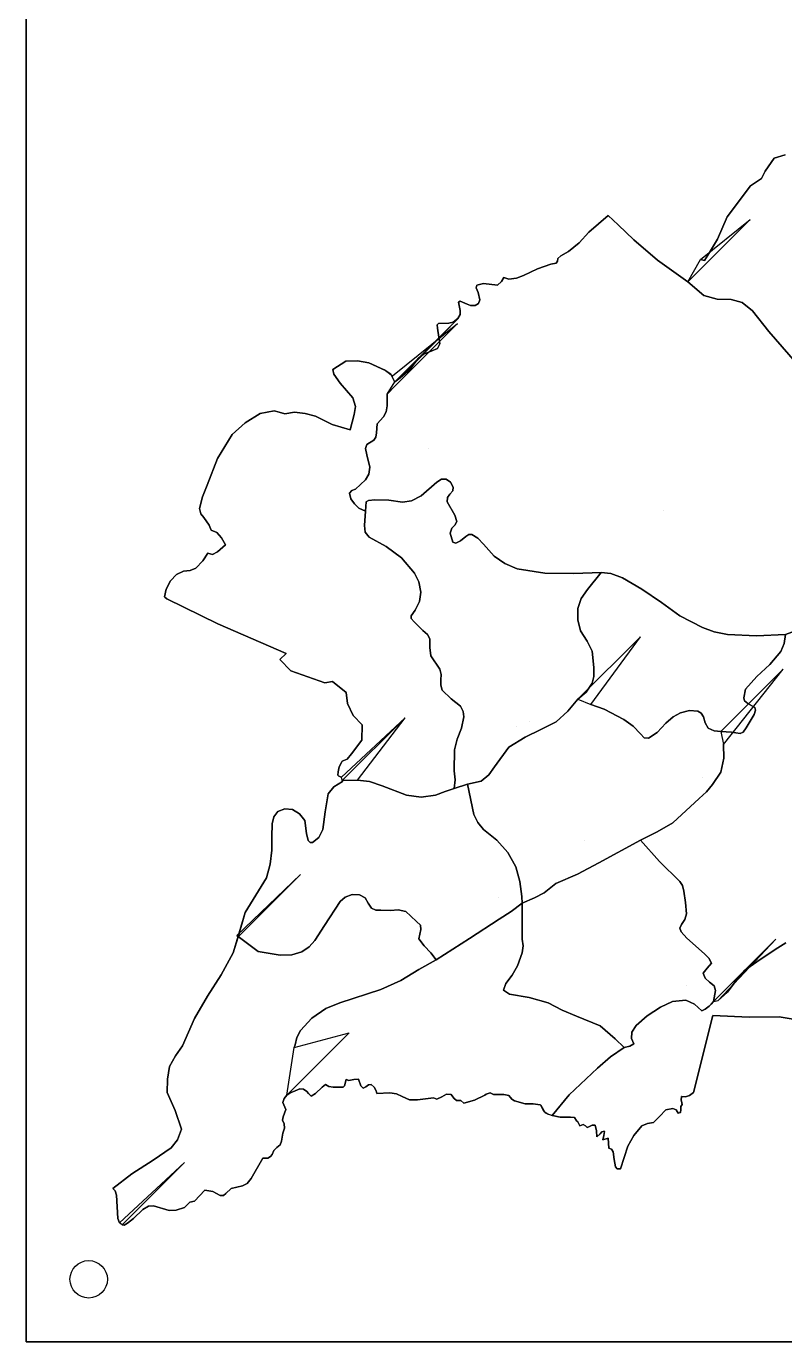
# Model space of a CAD drawing. Header units: millimetres. Extents: x 0 to 397, y 0 to 390.
# Drawn here: x 0 to 121.6, y 0 to 210.9 of the extents above; entities that cross this region are included whole.
import ezdxf

# ---------------------------------------------------------------- set-up
doc = ezdxf.new("R2010")
doc.units = ezdxf.units.MM
doc.layers.get('0').update_dxf_attribs({"linetype": 'CONTINUOUS'})

msp = doc.modelspace()

# ---------------------------------------------------------------- linework, layer by layer
for p, q in [((0, 380), (0, 0)), ((0, 380), (0, 0)), ((106.012, 169.9154), (106.012, 169.9154)), ((54.3862, 133.1574), (54.3862, 133.1574)), ((88.4198, 103.018), (88.4198, 103.018)), ((68.5836, 88.6886), (68.5836, 88.6886)), ((70.7004, 89.383), (70.7004, 89.383)), ((79.478, 70.3198), (79.478, 70.3198)), ((33.7426, 65.1062), (33.7426, 65.1062)), ((65.682, 61.2176), (65.682, 61.2176)), ((15.3656, 18.721), (15.3656, 18.721))]:
    msp.add_line(p, q)
msp.add_lwpolyline([(397.263, 380), (0.0002, 380), (0.0002, 0), (397.263, 0), (0.0002, 0), (0.0002, 380), (235.046501, 390)])
for points in [[(0, 380), (397.2626, 380), (397.2626, 0), (0, 0)], [(119.8804, 189.7424), (121.6542, 190.2774)], [(118.4488, 187.63), (119.8804, 189.7424)], [(116.0768, 185.3038), (117.829, 186.4596)], [(117.829, 186.4596), (118.4488, 187.63)], [(112.3158, 180.3386), (116.0768, 185.3038)], [(90.135, 177.8772), (93.2762, 180.5524)], [(93.2762, 180.5524), (94.879, 179.0542)], [(106.012, 169.9154), (108.0848, 173.4682), (116.011901, 179.9154)], [(110.7774, 176.7214), (112.3158, 180.3386)], [(88.616676, 176.177024), (90.135, 177.8772)], [(94.879, 179.0542), (97.4004, 176.6572)], [(86.887, 174.7524), (88.616676, 176.177024)], [(97.4004, 176.6572), (101.1614, 173.404)], [(109.4952, 174.5812), (110.7774, 176.7214)], [(84.908106, 172.882722), (85.12555, 173.228374)], [(85.12555, 173.228374), (85.214068, 173.65649)], [(85.214068, 173.65649), (85.669, 174.046)], [(85.669, 174.046), (86.887, 174.7524)], [(101.1614, 173.404), (106.012, 169.9154)], [(108.0848, 173.4682), (108.7046, 173.3398)], [(108.7046, 173.3398), (109.4952, 174.5812)], [(78.5615, 170.501124), (79.707, 170.9212)], [(79.707, 170.9212), (81.93635, 171.973624)], [(81.93635, 171.973624), (84.0664, 172.7406)], [(84.0664, 172.7406), (84.908106, 172.882722)], [(72.09388, 168.945444), (72.206172, 169.395068)], [(72.4366, 168.198), (72.09388, 168.945444)], [(72.206172, 169.395068), (73.300826, 169.6516)], [(73.300826, 169.6516), (75.5056, 169.349)], [(75.5056, 169.349), (76.18105, 169.945924)], [(76.18105, 169.945924), (76.5148, 170.6024)], [(76.5148, 170.6024), (77.3566, 170.3434), (76.5258, 170.5956)], [(77.3566, 170.3434), (78.5615, 170.501124)], [(106.012, 169.9154), (108.6026, 167.7382), (110.713774, 167.12205), (112.964, 167.0984), (114.755468, 166.599878), (116.38595, 165.256574), (119.0042, 161.9626), (124.370326, 155.816074), (140.154101, 160.0822), (130.1542, 150.0822), (130.1368, 147.7792), (130.1542, 150.0822), (131.2308, 150.9412), (140.154101, 160.0822), (140.154101, 160.0822), (130.1542, 150.0822), (124.370326, 155.816074), (119.0042, 161.9626), (116.38595, 165.256574), (114.755468, 166.599878), (112.964, 167.0984), (110.713774, 167.12205), (108.6026, 167.7382)], [(69.2824, 166.621), (69.5382, 166.7914)], [(69.515726, 165.297824), (69.2824, 166.621)], [(69.5382, 166.7914), (70.64845, 166.349474)], [(72.7074, 167.00485), (72.4366, 168.198)], [(72.47215, 166.456162), (72.7074, 167.00485)], [(69.1546, 164.021), (69.526328, 164.678828)], [(69.526328, 164.678828), (69.515726, 165.297824)], [(70.64845, 166.349474), (71.218894, 166.092916)], [(71.218894, 166.092916), (71.9252, 166.1096)], [(71.9252, 166.1096), (72.47215, 166.456162)], [(50.6884, 89.8294), (50.4958, 90.5114), (50.09775, 90.6796), (49.929588, 90.813968), (49.9616, 91.3674), (50.15775, 92.171674), (50.4958, 92.8228), (50.624, 93.0368), (50.8804, 93.1866), (51.4148, 93.3792), (52.12, 94.2354), (53.7866, 96.4184), (53.8294, 98.9012), (52.3976, 100.3778), (51.4574, 102.3256), (51.2438, 104.0806), (49.064, 105.8142), (47.8248, 105.643), (42.4184, 107.5264), (40.6448, 109.3456), (41.6706, 110.3302), (30.687, 115.0816), (22.5454, 119.0626), (22.1822, 119.3622), (22.1608, 119.405), (22.422866, 120.650544), (23.110726, 121.9535), (24.076872, 123.009556), (25.1738, 123.5144), (26.2453, 123.65015), (27.1824, 124.028), (28.269276, 125.17535), (29.0842, 126.425), (29.84125, 126.19265), (30.6442, 126.6392), (31.9264, 127.7306), (31.2852, 128.8864), (30.516, 129.721), (29.636626, 130.1193), (29.298, 130.9196), (28.432926, 132.106274), (27.96389, 132.71226), (27.7594, 133.5736), (28.26195, 135.432574), (28.9988, 137.319), (30.63485, 141.580024), (32.9948, 145.4092), (35.103876, 147.316574), (37.4822, 148.8122), (38.60195, 148.986024), (39.7472, 149.2404), (40.520926, 149.030974), (41.4568, 148.7266), (42.9954, 149.0048), (44.7188, 148.796974), (46.3288, 148.3628), (49.004226, 147.057474), (51.9276, 146.1798), (52.568976, 148.622424), (52.763334, 149.93626), (52.3336, 151.295), (50.32845, 153.68065), (49.294806, 155.081018), (49.1282, 155.8752), (51.2224, 157.1808), (53.072826, 157.23775), (54.9192, 156.9026), (57.594176, 155.709124), (58.670822, 154.820984), (69.107301, 163.2426), (59.1074, 153.2426), (57.817, 151.8734), (59.048, 153.8684), (59.9194, 154.5054), (69.047901, 163.8684), (69.047901, 163.8684), (59.048, 153.8684), (58.439044, 155.093544), (57.3697, 155.8172), (54.9192, 156.9026), (53.07275, 157.23775), (51.2224, 157.1808), (49.1282, 155.8752), (49.294806, 155.081018), (50.32845, 153.68065), (52.3336, 151.295), (52.763334, 149.93626), (52.568976, 148.622424), (51.9276, 146.1798), (49.004226, 147.057474), (46.3288, 148.3628), (44.7188, 148.796974), (42.9954, 149.0048), (41.4568, 148.7266), (40.520926, 149.030974), (39.7472, 149.2404), (38.60195, 148.986024), (37.4822, 148.8122), (35.103876, 147.316574), (32.9948, 145.4092), (30.63485, 141.580024), (28.9988, 137.319), (28.26195, 135.432574), (27.7594, 133.5736), (27.96389, 132.71226), (28.432926, 132.106274), (29.298, 130.9196), (29.636626, 130.1193), (30.516, 129.721), (31.2852, 128.8864), (31.9264, 127.7306), (30.6442, 126.6392), (29.84125, 126.19265), (29.0842, 126.425), (28.269276, 125.17535), (27.1824, 124.028), (26.2453, 123.65015), (25.1738, 123.5144), (24.076872, 123.009556), (23.110726, 121.9535), (22.422866, 120.650544), (22.1608, 119.405), (22.1822, 119.3622), (22.5454, 119.0626), (30.687, 115.0816), (41.6706, 110.3302), (40.6448, 109.3456), (42.4184, 107.5264), (47.8248, 105.643), (49.064, 105.8142), (51.2438, 104.0806), (51.4574, 102.3256), (52.3976, 100.3778), (53.8294, 98.9012), (53.7866, 96.4184), (52.12, 94.2354), (51.4148, 93.3792), (50.8804, 93.1866), (50.624, 93.0368), (50.4958, 92.8228), (50.15775, 92.171674), (49.9616, 91.3674), (49.929588, 90.813968), (50.09775, 90.6796), (50.4958, 90.5114), (60.702901, 100.0234), (50.703, 90.0234), (53.0722, 90.041), (60.702901, 100.0234), (50.703, 90.0234), (50.6958, 90.02)], [(65.8678, 163.005824), (66.0856, 163.211)], [(65.9152, 162.4864), (65.8678, 163.005824)], [(66.2874, 159.963), (65.9152, 162.4864)], [(66.0856, 163.211), (67.716626, 163.2536)], [(67.716626, 163.2536), (68.394578, 163.415468)], [(68.394578, 163.415468), (69.1546, 164.021)], [(62.8044, 157.6088), (63.665418, 158.304974)], [(63.665418, 158.304974), (64.8729, 158.77015)], [(64.8729, 158.77015), (65.916882, 159.2432)], [(65.916882, 159.2432), (66.2874, 159.963)], [(61.5368, 155.89375), (62.8044, 157.6088)], [(59.9194, 154.5054), (61.5368, 155.89375)], [(57.8534, 150.0092), (57.817, 151.8734)], [(57.673474, 149.078474), (57.8534, 150.0092)], [(56.254976, 147.1453), (57.233, 148.2544)], [(57.233, 148.2544), (57.673474, 149.078474)], [(56.01789, 144.977994), (56.1198, 145.6774)], [(56.1198, 145.6774), (56.254976, 147.1453)], [(54.374562, 143.195254), (54.6052, 143.813)], [(54.6052, 143.813), (55.697826, 144.5031)], [(55.697826, 144.5031), (56.01789, 144.977994)], [(54.5715, 142.169074), (54.374562, 143.195254)], [(55.0796, 140.2124), (54.5715, 142.169074)], [(64.3861, 143.1574), (64.386101, 143.1574)], [(54.889768, 139.054306), (55.0796, 140.2124)], [(52.762, 136.685), (54.38025, 138.1685)], [(93.69941, 123.142354), (92.1424, 123.2876), (87.761178, 123.165322), (83.107126, 123.182374), (78.68231, 123.91459), (76.712762, 124.728832), (74.9888, 125.9378), (73.299526, 127.856824), (72.364316, 128.82289), (71.4304, 129.4106), (70.934134, 129.381532), (70.472576, 129.07815), (69.5872, 128.4052), (68.856332, 128.028328), (68.35815, 128.183224), (67.9448, 129.5934), (68.17896, 130.398432), (68.677476, 130.9203), (68.996704, 131.500668), (68.693, 132.4812), (67.4338, 134.6562), (67.486494, 135.320838), (67.9083, 135.8654), (68.339256, 136.385662), (68.4194, 136.9774), (67.963604, 137.797434), (67.301426, 138.256474), (66.536684, 138.277028), (65.7732, 137.7816), (63.2683, 135.604774), (61.727588, 134.777654), (60.2804, 134.6014), (58.107526, 134.928224), (55.8826, 134.9486), (54.843794, 134.861212), (54.49075, 134.6332), (54.3862, 133.1574), (53.3096, 133.6144), (54.3862, 133.1574), (54.2061, 130.85585), (54.3862, 133.1574), (54.49075, 134.6332), (54.843794, 134.861212), (55.8826, 134.9486), (58.107526, 134.928224), (60.2804, 134.6014), (61.727588, 134.777654), (63.2683, 135.604774), (65.7732, 137.7816), (66.536684, 138.277028), (67.301426, 138.256474), (67.963604, 137.797434), (68.4194, 136.9774), (68.339256, 136.385662), (67.9083, 135.8654), (67.486494, 135.320838), (67.4338, 134.6562), (68.693, 132.4812), (68.996704, 131.500668), (68.677476, 130.9203), (68.17896, 130.398432), (67.9448, 129.5934), (68.35815, 128.183224), (68.856332, 128.028328), (69.5872, 128.4052), (70.472576, 129.07815), (70.934134, 129.381532), (71.4304, 129.4106), (72.364316, 128.82289), (73.299526, 127.856824), (74.9888, 125.9378), (76.712762, 124.728832), (78.68231, 123.91459), (83.107126, 123.182374), (87.761178, 123.165322), (92.1424, 123.2876), (89.946826, 120.580874), (92.1424, 123.2876)], [(54.38025, 138.1685), (54.889768, 139.054306)], [(51.7766, 136.0086), (52.17885, 136.44145)], [(51.99735, 135.094624), (51.7766, 136.0086)], [(52.5796, 134.3272), (51.99735, 135.094624)], [(52.17885, 136.44145), (52.762, 136.685)], [(53.3096, 133.6144), (52.5796, 134.3272)], [(102.1423, 133.2876), (102.142301, 133.2876)], [(102.1423, 133.2876), (102.142301, 133.2876)], [(54.310882, 129.759506), (54.2061, 130.85585)], [(54.9518, 128.9536), (54.310882, 129.759506)], [(57.67635, 127.48335), (54.9518, 128.9536)], [(60.1162, 125.6636), (57.67635, 127.48335)], [(62.209824, 123.20745), (60.1162, 125.6636)], [(62.932496, 121.7909), (62.209824, 123.20745)], [(95.550326, 122.445274), (93.69941, 123.142354)], [(98.6572, 120.6374), (95.550326, 122.445274)], [(63.2368, 120.1804), (62.932496, 121.7909)], [(89.946826, 120.580874), (88.942646, 119.144984)], [(101.8324, 118.499), (98.6572, 120.6374)], [(62.3426, 117.256), (63.03705, 118.640724)], [(63.03705, 118.640724), (63.2368, 120.1804)], [(88.942646, 119.144984), (88.3832, 117.5302)], [(104.734, 116.3604), (101.8324, 118.499)], [(61.694126, 116.344674), (62.3426, 117.256)], [(61.704134, 115.92746), (61.694126, 116.344674)], [(88.3832, 117.5302), (88.379026, 115.72315)], [(108.379826, 114.49435), (104.734, 116.3604)], [(62.16, 115.3918), (61.704134, 115.92746)], [(63.556024, 114.025976), (62.16, 115.3918)], [(64.294996, 113.343654), (63.556024, 114.025976)], [(88.379026, 115.72315), (88.8394, 113.9662)], [(88.8394, 113.9662), (89.8726, 112.321124)], [(110.237022, 113.771606), (108.379826, 114.49435)], [(124.1639, 114.2841), (121.6686, 113.3448), (117.03305, 113.163924), (121.6686, 113.3448), (121.451236, 111.910726), (121.6686, 113.3448)], [(64.6966, 112.6684), (64.294996, 113.343654)], [(64.686476, 111.2738), (64.6966, 112.6684)], [(88.4198, 103.018), (90.5003, 102.17335), (98.419701, 113.018)], [(89.8726, 112.321124), (90.6826, 110.6762)], [(98.4197, 113.018), (98.419701, 113.018)], [(112.3984, 113.363), (110.237022, 113.771606)], [(110.250474, 97.908524), (111.3034, 97.8272), (113.0188, 97.7358), (114.39645, 97.512724), (114.901882, 97.706466), (115.391, 98.3938), (116.6502, 100.5322), (116.889306, 101.24885), (116.7521, 101.68035), (115.6648, 102.287), (115.121204, 102.726744), (115.012774, 103.23695), (115.2816, 104.5898), (117.108524, 106.645622), (119.19045, 108.550374), (120.9147, 110.66359), (121.451236, 111.910726), (120.9147, 110.66359), (119.19045, 108.550374), (117.108524, 106.645622), (115.2816, 104.5898), (115.012774, 103.23695), (115.121204, 102.726744), (115.6648, 102.287), (116.7521, 101.68035), (116.889306, 101.24885), (116.6502, 100.5322), (115.391, 98.3938), (114.901882, 97.706466), (114.39645, 97.512724), (113.0188, 97.7358), (111.3034, 97.8272)], [(117.03305, 113.163924), (112.3984, 113.363)], [(64.8244, 109.9452), (64.686476, 111.2738)], [(66.266, 107.825), (64.8244, 109.9452)], [(90.6826, 110.6762), (90.938026, 108.07525)], [(66.50084, 106.969118), (66.266, 107.825)], [(90.938026, 108.07525), (90.954428, 106.650838)], [(111.3034, 97.8272), (111.766124, 95.74485), (121.303301, 107.8272)], [(121.3033, 107.8272), (121.303301, 107.8272)], [(66.416272, 105.256232), (66.458874, 106.1024)], [(66.458874, 106.1024), (66.50084, 106.969118)], [(90.719, 105.5586), (89.74835, 104.134624)], [(90.954428, 106.650838), (90.719, 105.5586)], [(66.6492, 104.462), (66.416272, 105.256232)], [(68.0959, 103.06795), (66.6492, 104.462)], [(89.74835, 104.134624), (88.4198, 103.018), (86.792576, 101.0662), (84.9342, 99.3808), (82.441076, 98.131974), (79.9706, 96.9316), (77.3428, 95.2866), (75.0618, 92.1796), (74.1317, 90.87165), (72.9268, 89.84), (74.1317, 90.87165), (75.0618, 92.1796), (77.3428, 95.2866), (79.9706, 96.9316), (82.441076, 98.131974), (84.9342, 99.3808), (86.792576, 101.0662), (88.4198, 103.018)], [(69.569, 101.8848), (68.0959, 103.06795)], [(69.999074, 101.0411), (69.569, 101.8848)], [(90.5003, 102.17335), (92.6168, 101.3914)], [(92.6168, 101.3914), (95.770474, 99.73695)], [(69.753074, 98.37575), (70.123478, 100.168638)], [(70.123478, 100.168638), (69.999074, 101.0411)], [(80.7003, 99.383), (80.700301, 99.383)], [(95.770474, 99.73695), (97.273316, 98.685212)], [(101.139024, 97.667274), (102.516266, 99.162904)], [(102.516266, 99.162904), (103.6938, 100.185)], [(103.6938, 100.185), (104.850174, 100.78749)], [(104.850174, 100.78749), (106.2833, 101.199874)], [(106.2833, 101.199874), (107.630626, 101.100272)], [(107.630626, 101.100272), (108.158816, 100.757888)], [(108.158816, 100.757888), (108.5296, 100.1668)], [(108.5296, 100.1668), (108.8005, 99.2143)], [(108.8005, 99.2143), (109.3144, 98.3572)], [(69.053384, 96.582788), (69.753074, 98.37575)], [(78.5835, 98.6886), (78.583501, 98.6886)], [(78.5835, 98.6886), (78.583501, 98.6886)], [(97.273316, 98.685212), (98.42, 97.4252)], [(98.42, 97.4252), (99.045748, 96.816308)], [(99.720722, 96.74056), (101.139024, 97.667274)], [(109.3144, 98.3572), (110.250474, 97.908524)], [(68.62, 94.8664), (69.053384, 96.582788)], [(99.045748, 96.816308), (99.720722, 96.74056)], [(111.766124, 95.74485), (111.8144, 93.5686)], [(68.5836, 91.5216), (68.62, 94.8664)], [(111.8144, 93.5686), (111.300924, 91.280374)], [(68.75055, 90.062274), (68.5836, 91.5216)], [(111.300924, 91.280374), (109.9896, 89.3466)], [(48.3966, 87.8088), (49.270926, 88.973824)], [(49.270926, 88.973824), (50.6884, 89.8294)], [(53.0722, 90.041), (55.005554, 89.80254)], [(55.005554, 89.80254), (57.029824, 89.097376)], [(57.029824, 89.097376), (60.9192, 87.592)], [(67.1125, 88.223926), (68.5836, 88.6886), (70.7004, 89.383), (71.7224, 84.5396), (72.364624, 83.239526), (73.2734, 82.1088), (75.4268, 80.3724), (77.160226, 78.426676), (78.4378, 76.1502), (79.0764, 73.7742), (79.4414, 71.3616), (79.478, 70.3198), (77.72305, 68.936626), (79.478, 70.3198), (81.4488, 71.1422), (79.478, 70.3198), (79.4414, 71.3616), (79.0764, 73.7742), (78.4378, 76.1502), (77.160226, 78.426676), (75.4268, 80.3724), (73.2734, 82.1088), (72.364624, 83.239526), (71.7224, 84.5396), (70.7004, 89.383), (72.9268, 89.84), (70.7004, 89.383), (68.5836, 88.6886), (68.75055, 90.062274), (68.5836, 88.6886)], [(108.4563, 90.3724), (108.456301, 90.3724)], [(108.4563, 90.3724), (108.456301, 90.3724)], [(109.9896, 89.3466), (108.99855, 88.16345)], [(47.91265, 84.96575), (48.3966, 87.8088)], [(60.9192, 87.592), (63.265824, 87.285626)], [(63.265824, 87.285626), (65.609, 87.592)], [(65.609, 87.592), (67.1125, 88.223926)], [(107.8362, 87.0802), (103.6208, 83.187)], [(108.99855, 88.16345), (107.8362, 87.0802)], [(39.6915, 84.128074), (40.3406, 84.9956)], [(40.3406, 84.9956), (41.4546, 85.403174)], [(41.4546, 85.403174), (42.6424, 85.294)], [(42.6424, 85.294), (43.79805, 84.604924)], [(43.79805, 84.604924), (44.6456, 83.5464)], [(47.5016, 82.0972), (47.91265, 84.96575)], [(39.353026, 80.92865), (39.403, 83.0348)], [(39.403, 83.0348), (39.6915, 84.128074)], [(44.6456, 83.5464), (44.88195, 81.47075)], [(103.6208, 83.187), (101.093274, 81.7086)], [(39.3602, 78.815), (39.353026, 80.92865)], [(44.88195, 81.47075), (45.191844, 80.338012)], [(45.191844, 80.338012), (45.47749, 80.032268)], [(45.8818, 80.0086), (46.906126, 80.835174)], [(46.906126, 80.835174), (47.5016, 82.0972)], [(89.4779, 80.3198), (89.477901, 80.3198)], [(89.4779, 80.3198), (89.477901, 80.3198)], [(101.093274, 81.7086), (98.4564, 80.3724), (91.74055, 76.749126), (98.4564, 80.3724), (101.4763, 76.959124), (98.4564, 80.3724)], [(39.100576, 76.53395), (39.3602, 78.815)], [(45.47749, 80.032268), (45.8818, 80.0086)], [(38.5078, 74.3396), (39.100576, 76.53395)], [(91.74055, 76.749126), (88.369818, 74.939522)], [(109.7522, 54.1078), (110.1172, 54.5464), (110.464, 56.301), (110.2302, 57.022416), (109.51655, 57.622276), (108.783926, 58.251496), (108.4932, 59.061), (109.1123, 59.880276), (109.8436, 60.6694), (109.412, 61.47095), (108.6756, 62.1864), (105.8836, 64.7086), (104.968726, 65.71185), (104.764084, 66.279832), (105.026, 66.902), (105.567904, 67.687944), (105.811626, 68.58065), (105.6464, 70.4294), (105.376026, 72.214124), (105.16836, 73.116546), (104.7704, 73.7926), (101.4763, 76.959124), (104.7704, 73.7926), (105.16836, 73.116546), (105.376026, 72.214124), (105.6464, 70.4294), (105.811626, 68.58065), (105.567904, 67.687944), (105.026, 66.902), (104.764084, 66.279832), (104.968726, 65.71185), (105.8836, 64.7086), (108.6756, 62.1864), (109.412, 61.47095), (109.8436, 60.6694), (109.1123, 59.880276), (108.4932, 59.061), (108.783926, 58.251496), (109.51655, 57.622276), (110.2302, 57.022416), (110.464, 56.301), (110.1172, 54.5464)], [(33.972, 64.884), (33.7426, 65.1062), (37.1414, 62.5702), (40.673174, 61.9474), (42.578046, 62.039706), (44.167, 62.497), (45.339606, 63.303446), (46.26865, 64.335474), (47.8168, 66.7192), (50.2802, 70.5574), (51.092518, 71.278022), (52.2279, 71.667574), (53.393132, 71.65284), (54.295, 71.1606), (54.774974, 70.289274), (55.3352, 69.479), (56.045496, 69.185156), (56.830176, 69.15835), (58.3826, 69.15), (59.6108, 69.253824), (60.8096, 68.9672), (61.634, 68.19945), (62.525, 67.3588), (63.188696, 66.752306), (63.235724, 66.0908), (62.9266, 64.599), (63.759576, 63.44195), (64.8426, 62.3326), (65.682, 61.2176), (62.89, 59.6458), (65.682, 61.2176), (71.0106, 64.6538), (65.682, 61.2176), (64.8426, 62.3326), (63.759576, 63.44195), (62.9266, 64.599), (63.235724, 66.0908), (63.188696, 66.752306), (62.525, 67.3588), (61.634, 68.19945), (60.8096, 68.9672), (59.6108, 69.253824), (58.3826, 69.15), (56.830176, 69.15835), (56.045496, 69.185156), (55.3352, 69.479), (54.774974, 70.289274), (54.295, 71.1606), (53.393132, 71.65284), (52.2279, 71.667574), (51.092518, 71.278022), (50.2802, 70.5574), (47.8168, 66.7192), (46.26865, 64.335474), (45.339606, 63.303446), (44.167, 62.497), (42.578046, 62.039706), (40.673174, 61.9474), (37.1414, 62.5702), (33.7426, 65.1062), (43.971901, 74.884)], [(35.0552, 68.7984), (36.789976, 71.565174), (38.5078, 74.3396), (36.7899, 71.565176)], [(88.369818, 74.939522), (84.8612, 73.4452)], [(82.9816, 71.9648), (81.4488, 71.1422)], [(83.7846, 72.5862), (82.9816, 71.9648)], [(84.8612, 73.4452), (83.7846, 72.5862)], [(75.6819, 71.2176), (75.681901, 71.2176)], [(93.615676, 45.640124), (95.8468, 47.1442), (94.4052, 48.5332), (91.96, 50.6168), (88.2008, 52.207), (85.8852, 53.1241), (83.6386, 54.3088), (80.588626, 55.19755), (77.4524, 55.7344), (76.47735, 56.338924), (76.8502, 57.3978), (77.861826, 58.77885), (78.7116, 60.249), (79.47835, 62.33915), (79.640962, 63.445518), (79.478, 64.5442), (79.478, 70.3198), (79.478, 64.5442), (79.640962, 63.445518), (79.47835, 62.33915), (78.7116, 60.249), (77.861826, 58.77885), (76.8502, 57.3978), (76.47735, 56.338924), (77.4524, 55.7344), (80.588626, 55.19755), (83.6386, 54.3088), (85.8852, 53.1241), (88.2008, 52.207), (91.96, 50.6168), (94.4052, 48.5332), (95.8468, 47.1442), (96.709726, 47.349526), (95.8468, 47.1442)], [(33.1798, 62.3194), (34.120276, 65.55755), (35.0552, 68.7984), (33.972, 64.884)], [(75.81, 67.7426), (71.0106, 64.6538)], [(77.72305, 68.936626), (75.81, 67.7426)], [(110.1172, 54.5464), (110.8654, 54.711), (120.117101, 64.5464)], [(120.014024, 62.8779), (121.75664, 63.944044)], [(120.1171, 64.5464), (120.117101, 64.5464)], [(31.2154, 58.792124), (33.1798, 62.3194)], [(117.0882, 60.8886), (120.014024, 62.8779)], [(62.89, 59.6458), (60.013274, 57.9254)], [(113.621, 57.7084), (115.13365, 59.5241)], [(115.13365, 59.5241), (117.0882, 60.8886)], [(29.0452, 55.3718), (31.2154, 58.792124)], [(60.013274, 57.9254), (56.8016, 56.47815)], [(105.8467, 57.1442), (105.846701, 57.1442)], [(105.8467, 57.1442), (105.846701, 57.1442)], [(112.41135, 56.0423), (113.621, 57.7084)], [(26.9566, 51.834), (29.0452, 55.3718)], [(56.8016, 56.47815), (50.262, 54.3272)], [(110.8654, 54.711), (112.41135, 56.0423)], [(48.026872, 53.408756), (45.750924, 51.8791)], [(50.262, 54.3272), (48.026872, 53.408756)], [(99.533, 52.2618), (101.6316, 53.6508)], [(101.6316, 53.6508), (103.57725, 54.54685)], [(103.57725, 54.54685), (105.6828, 54.7292)], [(105.6828, 54.7292), (107.11305, 54.117126)], [(107.11305, 54.117126), (108.2742, 53.066)], [(108.2742, 53.066), (108.8216, 53.2854)], [(108.8216, 53.2854), (109.442, 53.7788)], [(109.442, 53.7788), (109.7522, 54.1078)], [(25.0386, 47.4436), (26.9566, 51.834)], [(45.750924, 51.8791), (43.937616, 49.891944)], [(97.029818, 49.637654), (97.7299, 50.687426)], [(97.7299, 50.687426), (99.533, 52.2618)], [(110.0508, 52.2646), (106.9522, 39.9672)], [(115.863, 52.0506), (110.0508, 52.2646)], [(120.6498, 52.072), (115.863, 52.0506)], [(128.7912, 50.7664), (120.6498, 52.072)], [(85.5622, 35.9932), (83.6424, 36.43025), (82.930376, 36.920762), (82.4636, 37.8978), (82.3354, 37.9622), (81.233476, 38.1349), (79.9634, 38.112), (78.254, 38.6042), (77.8052, 38.9038), (77.363904, 39.466196), (76.527976, 39.611724), (74.899, 39.6316), (74.333226, 39.8966), (73.7238, 39.6744), (73.51, 39.5246), (71.853476, 38.699274), (70.1338, 38.2404), (69.657076, 38.64745), (68.9372, 38.6684), (68.49915, 39.057924), (68.0824, 39.6102), (67.372044, 39.70269), (66.5733, 39.267574), (65.823906, 38.880722), (65.2616, 39.118), (62.706526, 38.771074), (61.430722, 38.77586), (60.2614, 39.2892), (59.338406, 39.73749), (58.28645, 39.869824), (56.169, 39.7936), (56.0942, 40.2042), (55.75755, 40.808474), (55.2502, 41.253), (54.82075, 41.166554), (54.3934, 40.840724), (53.9911, 40.656834), (53.6368, 40.9962), (53.2522, 42.0984), (52.4736, 42.046224), (51.7136, 41.8844), (51.2434, 42.0448), (51.020826, 40.990374), (50.785946, 40.801534), (49.9506, 40.825), (49.178226, 40.78915), (48.4654, 40.9318), (47.9632, 41.219224), (47.4184, 40.7928), (46.35, 39.7936), (45.6452, 39.3748), (45.2068, 39.7936), (44.961, 40.108), (44.418344, 40.461062), (43.8563, 40.51315), (42.7066, 40.033), (42.4184, 39.9672), (41.756, 39.503), (42.9078, 47.1806), (51.755901, 49.503), (51.755901, 49.503), (41.756, 39.503), (42.4184, 39.9672), (42.7066, 40.033), (43.8563, 40.51315), (44.418344, 40.461062), (44.961, 40.108), (45.2068, 39.7936), (45.6452, 39.3748), (46.35, 39.7936), (47.4184, 40.7928), (47.9632, 41.219224), (48.4654, 40.9318), (49.178226, 40.78915), (49.9506, 40.825), (50.785946, 40.801534), (51.020826, 40.990374), (51.2434, 42.0448), (51.7136, 41.8844), (52.4736, 42.046224), (53.2522, 42.0984), (53.6368, 40.9962), (53.9911, 40.656834), (54.3934, 40.840724), (54.82075, 41.166554), (55.2502, 41.253), (55.75755, 40.808474), (56.0942, 40.2042), (56.169, 39.7936), (58.28645, 39.869824), (59.338406, 39.73749), (60.2614, 39.2892), (61.430722, 38.77586), (62.706526, 38.771074), (65.2616, 39.118), (65.823906, 38.880722), (66.5733, 39.267574), (67.372044, 39.70269), (68.0824, 39.6102), (68.49915, 39.057924), (68.9372, 38.6684), (69.657076, 38.64745), (70.1338, 38.2404), (71.853476, 38.699274), (73.51, 39.5246), (73.7238, 39.6744), (74.333226, 39.8966), (74.899, 39.6316), (76.527976, 39.611724), (77.363904, 39.466196), (77.8052, 38.9038), (78.254, 38.6042), (79.9634, 38.112), (81.233476, 38.1349), (82.3354, 37.9622), (82.4636, 37.8978), (83.17195, 36.692074), (84.3012, 36.244), (86.9964, 39.5956), (84.3012, 36.244)], [(43.36178, 48.774838), (43.0904, 47.601)], [(43.937616, 49.891944), (43.36178, 48.774838)], [(96.9966, 48.6062), (97.029818, 49.637654)], [(97.3616, 47.729), (96.9966, 48.6062)], [(23.925976, 45.810324), (25.0386, 47.4436)], [(43.0904, 47.601), (42.9078, 47.1806)], [(96.709726, 47.349526), (97.3616, 47.729)], [(22.95, 44.119), (23.925976, 45.810324)], [(91.5584, 43.8542), (93.615676, 45.640124)], [(94.3011, 46.244), (94.301101, 46.244)], [(22.64675, 42.0682), (22.95, 44.119)], [(86.9964, 39.5956), (91.5584, 43.8542)], [(22.5658, 39.967), (22.64675, 42.0682)], [(23.8591, 37.086374), (22.5658, 39.967)], [(41.322526, 38.9666), (41.1364, 38.3474)], [(41.1364, 38.3474), (41.585, 37.2344)], [(41.756, 39.503), (41.322526, 38.9666)], [(105.1146, 38.0264), (104.908972, 37.711712)], [(105.0078, 39.2462), (104.9864, 38.754)], [(104.9864, 38.754), (105.0718, 38.2832)], [(105.0292, 39.2892), (105.0078, 39.2462)], [(105.0932, 39.2892), (105.0292, 39.2892)], [(105.0718, 38.2832), (105.1146, 38.0264)], [(105.6702, 39.2678), (105.0932, 39.2892)], [(106.2898, 39.4604), (105.6702, 39.2678)], [(106.9522, 39.9672), (106.2898, 39.4604)], [(24.868, 34.0898), (23.8591, 37.086374)], [(41.17425, 36.045524), (41.074532, 35.487246)], [(41.585, 37.2344), (41.17425, 36.045524)], [(87.238526, 36.002074), (85.5622, 35.9932)], [(87.859534, 35.940634), (87.238526, 36.002074)], [(88.105, 35.5008), (87.859534, 35.940634)], [(101.48465, 36.09515), (100.5416, 35.1584)], [(102.4862, 37.1702), (101.48465, 36.09515)], [(103.631526, 37.397174), (102.4862, 37.1702)], [(104.167654, 37.170172), (103.631526, 37.397174)], [(104.495, 36.6352), (104.167654, 37.170172)], [(104.83574, 36.750088), (104.495, 36.6352)], [(104.894876, 37.1976), (104.83574, 36.750088)], [(104.908972, 37.711712), (104.894876, 37.1976)], [(24.247654, 32.371824), (24.868, 34.0898)], [(41.074532, 35.487246), (41.35, 34.9444)], [(41.3877, 34.221624), (41.0936, 33.4462)], [(41.35, 34.9444), (41.3877, 34.221624)], [(88.1264, 35.458), (88.105, 35.5008)], [(88.4042, 35.2226), (88.1264, 35.458)], [(88.7246, 34.6018), (88.4042, 35.2226)], [(89.25765, 34.8229), (88.7246, 34.6018)], [(89.6008, 34.6234), (89.25765, 34.8229)], [(89.88426, 34.345654), (89.6008, 34.6234)], [(90.265876, 34.503224), (89.88426, 34.345654)], [(90.704904, 34.736884), (90.265876, 34.503224)], [(91.1606, 34.6874), (90.704904, 34.736884)], [(91.4013, 33.821574), (91.1606, 34.6874)], [(91.4386, 32.847), (91.4013, 33.821574)], [(92.6352, 33.7458), (92.24081, 33.662484)], [(92.678, 33.703), (92.6352, 33.7458)], [(98.6612, 34.6018), (97.373966, 33.042)], [(99.57695, 34.988024), (98.6612, 34.6018)], [(100.5416, 35.1584), (99.57695, 34.988024)], [(23.238826, 31.07925), (24.247654, 32.371824)], [(40.876076, 32.127074), (40.676478, 31.545654)], [(41.0936, 33.4462), (40.876076, 32.127074)], [(91.994076, 33.347174), (91.4386, 32.847)], [(92.24081, 33.662484), (91.994076, 33.347174)], [(92.4002, 32.376), (92.582, 33.056074)], [(92.4214, 32.3546), (92.4002, 32.376)], [(93.2334, 32.6114), (92.4214, 32.3546)], [(92.582, 33.056074), (92.678, 33.703)], [(93.313676, 31.829024), (93.2334, 32.6114)], [(93.3404, 31.0276), (93.313676, 31.829024)], [(97.373966, 33.042), (96.433476, 31.35785)], [(20.3072, 29.1028), (23.238826, 31.07925)], [(39.1598, 29.69535), (38.7216, 29.401)], [(39.4054, 30.0218), (39.1598, 29.69535)], [(39.6821, 30.6611), (39.4054, 30.0218)], [(40.1532, 31.1132), (39.6821, 30.6611)], [(40.676478, 31.545654), (40.1532, 31.1132)], [(93.815384, 30.866548), (93.3404, 31.0276)], [(94.075578, 30.445612), (93.815384, 30.866548)], [(94.244076, 29.1974), (94.075578, 30.445612)], [(96.433476, 31.35785), (95.2208, 27.6888)], [(15.3656, 18.721), (14.930834, 19.058584), (25.365501, 28.721)], [(16.893126, 26.9116), (20.3072, 29.1028)], [(37.9096, 29.401), (36.0292, 26.1692)], [(38.7216, 29.401), (37.9096, 29.401)], [(94.430834, 28.029588), (94.244076, 29.1974)], [(94.713858, 27.709152), (94.430834, 28.029588)], [(95.2208, 27.6888), (94.713858, 27.709152)], [(13.862, 24.5344), (16.893126, 26.9116)], [(35.375916, 25.3497), (34.670376, 24.96475)], [(36.0292, 26.1692), (35.375916, 25.3497)], [(14.24374, 24.173846), (13.862, 24.5344)], [(14.444226, 23.492912), (14.24374, 24.173846)], [(14.5532, 21.60145), (14.444226, 23.492912)], [(28.6142, 24.3072), (26.9686, 22.5308)], [(29.918126, 24.07885), (28.6142, 24.3072)], [(31.0716, 23.4296), (29.918126, 24.07885)], [(31.586944, 23.422294), (31.0716, 23.4296)], [(31.97955, 23.7796), (31.586944, 23.422294)], [(32.8452, 24.564), (31.97955, 23.7796)], [(34.670376, 24.96475), (32.8452, 24.564)], [(14.692476, 19.723112), (14.5532, 21.60145)], [(18.688826, 21.17365), (17.1818, 19.7698)], [(19.56396, 21.7291), (18.688826, 21.17365)], [(20.3658, 21.8032), (19.56396, 21.7291)], [(22.898126, 21.0458), (20.3658, 21.8032)], [(25.3448, 21.5034), (24.00661, 21.086574)], [(25.950826, 22.11145), (25.3448, 21.5034)], [(26.228404, 22.372012), (25.950826, 22.11145)], [(26.9686, 22.5308), (26.228404, 22.372012)], [(14.930834, 19.058584), (14.692476, 19.723112)], [(16.236126, 19.01215), (15.665496, 18.676188)], [(17.1818, 19.7698), (16.236126, 19.01215)], [(24.00661, 21.086574), (22.898126, 21.0458)], [(15.665496, 18.676188), (15.3656, 18.721)]]:
    msp.add_lwpolyline(points, close=True)
msp.add_circle((10, 10), 3)

doc.saveas('drawing.dxf')
